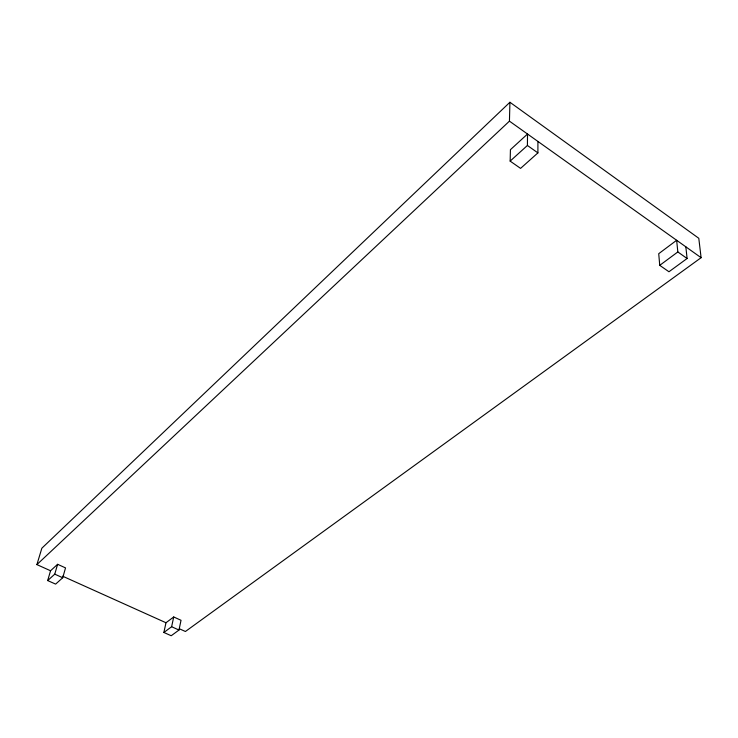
<?xml version="1.0" encoding="UTF-8"?>
<svg xmlns="http://www.w3.org/2000/svg" width="738" height="738" viewBox="0 0 738 738"><rect width="100%" height="100%" fill="white"/><g stroke="black" fill="none" stroke-linecap="round" stroke-linejoin="round"><path stroke-width="1.11" d="M510.152 161.115L527.412 145.469L527.522 134.03L510.428 149.685L510.152 161.115L520.576 168.384L537.901 152.895L537.919 141.428M50.553 570.76L47.684 580.566L55.618 584.109L62.73 577.743L65.534 567.9L57.61 564.302L50.553 570.76L36.9 564.607L509.441 121.143L509.921 102.259L698.794 238.291L701.1 257.7L185.413 631.497L179.343 628.758M178.983 630.049L181.022 620.289L173.707 616.968L165.985 622.743L163.873 632.466L171.207 635.741L178.983 630.049L171.622 626.728L163.873 632.466M171.622 626.728L173.707 616.968M47.684 580.566L54.75 574.155L57.61 564.302M36.9 564.607L41.854 548.205L509.921 102.259M659.744 265.339L677.835 251.944L676.645 240.274L658.72 253.697L659.744 265.339L668.96 271.759L687.096 258.503L685.833 246.815M62.61 576.184L165.985 622.743M54.75 574.155L62.73 577.743M527.412 145.469L537.901 152.895M677.835 251.944L687.096 258.503M509.441 121.143L701.1 257.7"/></g></svg>
